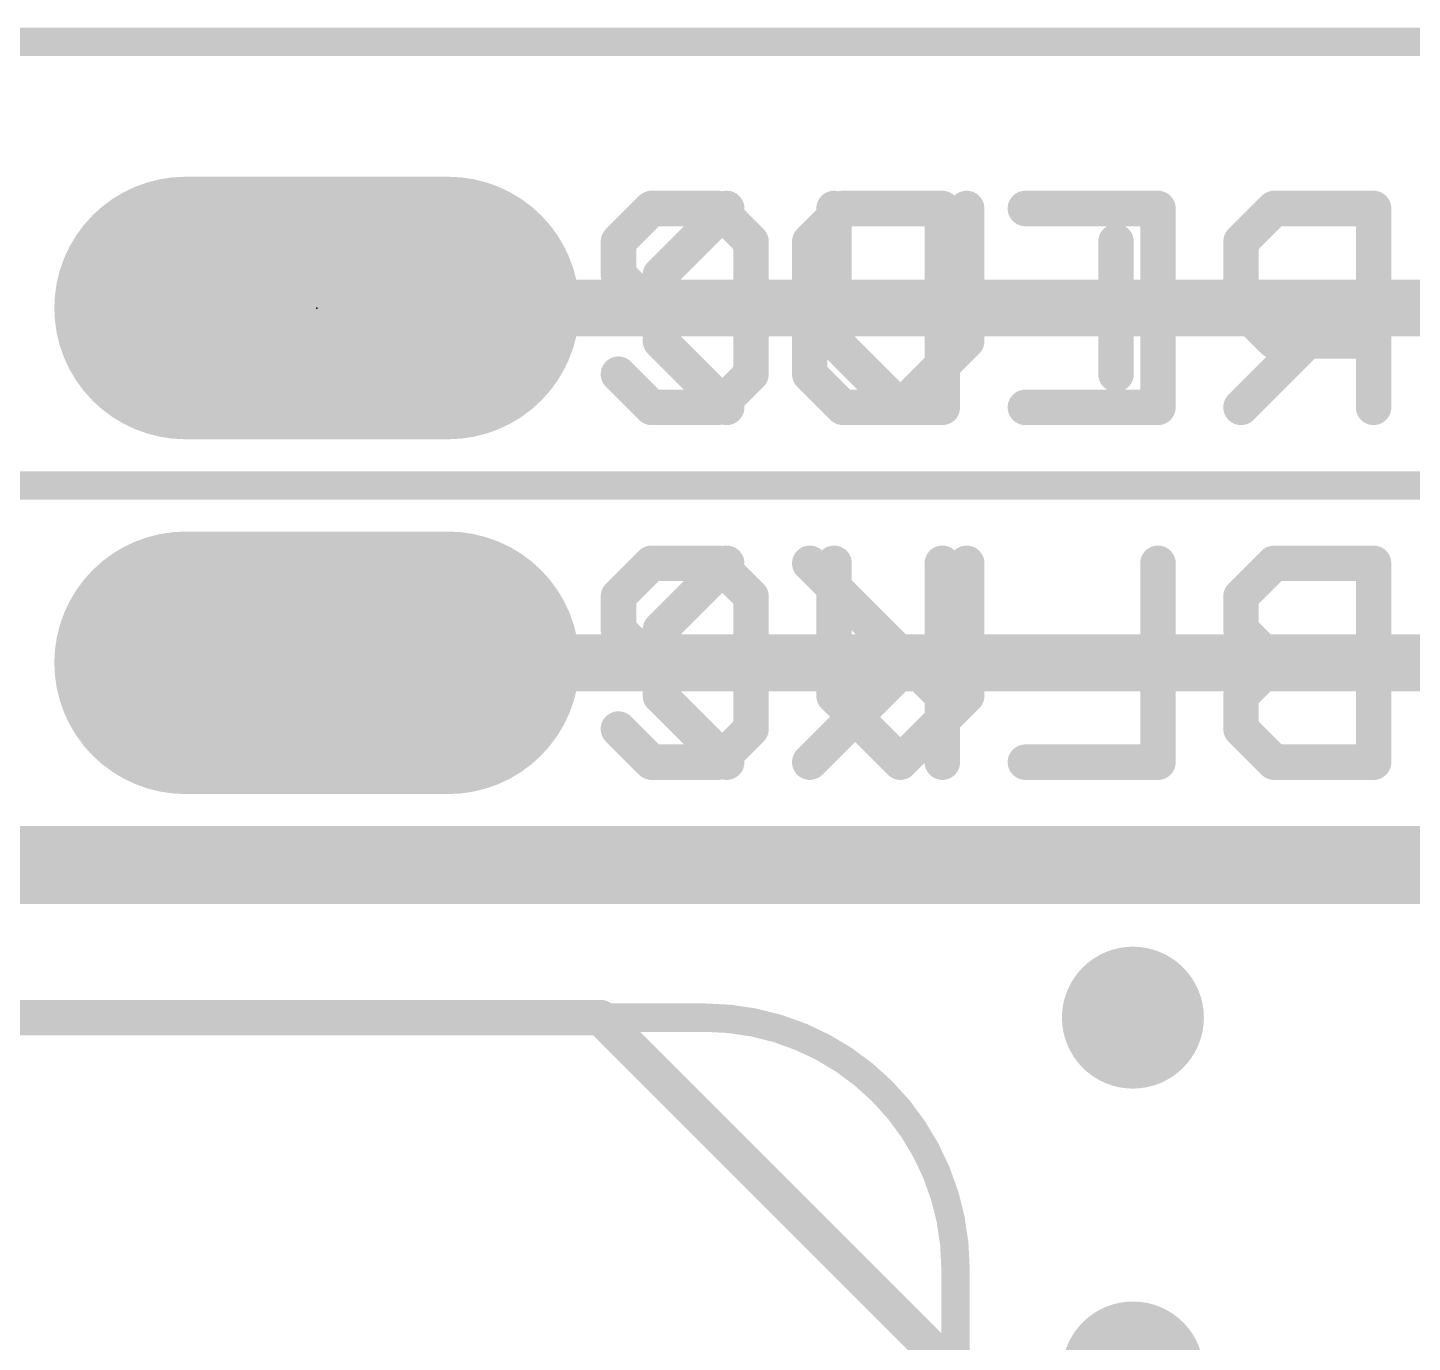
# Model space of a CAD drawing. Extents: x 0 to 108, y -11 to 121.
# Drawn here: x 46.7 to 56.61, y 18 to 27.41 of the extents above; entities that cross this region are included whole.
import ezdxf

# ---------------------------------------------------------------- set-up
doc = ezdxf.new("R2010")
doc.units = 0
for name, color, linetype in [('1', 12, 'CONTINUOUS'), ('17', 110, 'CONTINUOUS'), ('18', 110, 'CONTINUOUS'), ('20', 53, 'CONTINUOUS'), ('21', 41, 'CONTINUOUS'), ('22', 40, 'CONTINUOUS'), ('23', 53, 'CONTINUOUS')]:
    doc.layers.add(name, color=color, linetype=linetype)

# ---------------------------------------------------------------- blocks, each defined once
blk = doc.blocks.new('LONGP100')
at = {"const_width": 1}
blk.add_lwpolyline([(-0.5, 0), (0.5, 0)], dxfattribs=at)
at = {"const_width": 0.5}
for points in [[(-0.5, 0.25, 1), (-0.5, -0.25)], [(0.5, -0.25, 1), (0.5, 0.25)]]:
    blk.add_lwpolyline(points, format="xyb", dxfattribs=at)
blk = doc.blocks.new('ROUNDV')
at = {"const_width": 0.5}
blk.add_lwpolyline([(0, -0.25, 1), (0, 0.25, 1), (0, -0.25)], format="xyb", dxfattribs=at)

msp = doc.modelspace()

# ---------------------------------------------------------------- linework, layer by layer
at = {"layer": '1'}
for points, const_width in [([(48.768, 25.4), (60.96, 25.4)], 0.4064), ([(48.768, 22.86), (62.23, 22.86)], 0.4064), ([(57.404, 21.336), (36.195, 21.336)], 0.4064), ([(0, 20.32), (50.8, 20.32)], 0.254), ([(50.8, 20.32), (53.34, 17.78)], 0.254)]:
    msp.add_lwpolyline(points, dxfattribs=dict(at, const_width=const_width))
for points, const_width in [([(48.768, 25.5016, 1), (48.768, 25.2984)], 0.2032), ([(48.768, 22.9616, 1), (48.768, 22.7584)], 0.2032), ([(50.8449, 20.3649, 1), (50.7551, 20.2751)], 0.127), ([(50.8, 20.2565, 1), (50.8, 20.3835)], 0.127)]:
    msp.add_lwpolyline(points, format="xyb", dxfattribs=dict(at, const_width=const_width))
at = {"layer": '20', "const_width": 0.2032}
for points in [[(1.7961, 20.32), (51.544, 20.32)], [(53.34, 18.5239), (53.34, 1.7961)]]:
    msp.add_lwpolyline(points, dxfattribs=at)
at = {"layer": '20'}
for points, const_width in [([(53.34, 18.5239, 0.4142), (51.544, 20.32)], 0.2032), ([(51.544, 20.3708, 1), (51.544, 20.2692)], 0.1016), ([(51.544, 20.2692, 1), (51.544, 20.3708)], 0.1016), ([(53.3908, 18.5239, 1), (53.2892, 18.5239)], 0.1016), ([(53.2892, 18.5239, 1), (53.3908, 18.5239)], 0.1016)]:
    msp.add_lwpolyline(points, format="xyb", dxfattribs=dict(at, const_width=const_width))
at = {"layer": '21'}
for points, const_width in [([(64.77, 27.305), (40.64, 27.305)], 0.2032), ([(51.1643, 26.1124), (50.927, 25.8751)], 0.254), ([(51.6388, 26.1124), (51.1643, 26.1124)], 0.254), ([(51.8761, 25.8751), (51.6388, 26.1124)], 0.254), ([(52.4706, 26.1124), (52.4706, 25.1633)], 0.254), ([(53.4197, 25.1633), (53.4197, 26.1124)], 0.254), ([(50.927, 25.8751), (50.927, 25.6379)], 0.254), ([(51.8761, 24.9261), (51.8761, 25.8751)], 0.254), ([(54.4888, 25.8751), (54.4888, 24.9261)], 0.254), ([(50.927, 25.6379), (51.1643, 25.4006)], 0.254), ([(51.1643, 25.4006), (51.8761, 25.4006)], 0.254), ([(54.0142, 25.4006), (54.9633, 25.4006)], 0.254), ([(52.4706, 25.1633), (52.9451, 24.6888)], 0.254), ([(52.9451, 24.6888), (53.4197, 25.1633)], 0.254), ([(50.927, 24.9261), (51.1643, 24.6888)], 0.254), ([(51.6388, 24.6888), (51.8761, 24.9261)], 0.254), ([(51.1643, 24.6888), (51.6388, 24.6888)], 0.254), ([(64.77, 24.13), (40.64, 24.13)], 0.2032), ([(51.1643, 23.5724), (50.927, 23.3351)], 0.254), ([(51.6388, 23.5724), (51.1643, 23.5724)], 0.254), ([(51.8761, 23.3351), (51.6388, 23.5724)], 0.254), ([(52.4706, 23.5724), (52.4706, 22.6233)], 0.254), ([(53.4197, 22.6233), (53.4197, 23.5724)], 0.254), ([(50.927, 23.3351), (50.927, 23.0979)], 0.254), ([(51.8761, 22.3861), (51.8761, 23.3351)], 0.254), ([(50.927, 23.0979), (51.1643, 22.8606)], 0.254), ([(51.1643, 22.8606), (51.8761, 22.8606)], 0.254), ([(54.0142, 22.8606), (54.9633, 22.8606)], 0.254), ([(52.4706, 22.6233), (52.9451, 22.1488)], 0.254), ([(52.9451, 22.1488), (53.4197, 22.6233)], 0.254), ([(50.927, 22.3861), (51.1643, 22.1488)], 0.254), ([(51.6388, 22.1488), (51.8761, 22.3861)], 0.254), ([(51.1643, 22.1488), (51.6388, 22.1488)], 0.254), ([(40.64, 21.59), (64.77, 21.59)], 0.2032)]:
    msp.add_lwpolyline(points, dxfattribs=dict(at, const_width=const_width))
at = {"layer": '21', "const_width": 0.127}
for points in [[(51.1643, 26.1759, 1), (51.1643, 26.0489)], [(51.2092, 26.0675, 1), (51.1194, 26.1573)], [(51.6837, 26.1573, 1), (51.5939, 26.0675)], [(51.6388, 26.0489, 1), (51.6388, 26.1759)], [(52.5341, 26.1124, 1), (52.4071, 26.1124)], [(53.4832, 26.1124, 1), (53.3562, 26.1124)], [(50.9905, 25.8751, 1), (50.8635, 25.8751)], [(50.8821, 25.92, 1), (50.9719, 25.8302)], [(51.9396, 25.8751, 1), (51.8126, 25.8751)], [(51.8312, 25.8302, 1), (51.921, 25.92)], [(54.5523, 25.8751, 1), (54.4253, 25.8751)], [(50.9719, 25.6828, 1), (50.8821, 25.593)], [(50.8635, 25.6379, 1), (50.9905, 25.6379)], [(51.1643, 25.4641, 1), (51.1643, 25.3371)], [(51.1194, 25.3557, 1), (51.2092, 25.4455)], [(51.8761, 25.3371, 1), (51.8761, 25.4641)], [(54.0142, 25.4641, 1), (54.0142, 25.3371)], [(54.9633, 25.3371, 1), (54.9633, 25.4641)], [(52.5155, 25.2082, 1), (52.4257, 25.1184)], [(53.4646, 25.1184, 1), (53.3748, 25.2082)], [(52.4071, 25.1633, 1), (52.5341, 25.1633)], [(53.3562, 25.1633, 1), (53.4832, 25.1633)], [(50.9719, 24.971, 1), (50.8821, 24.8812)], [(51.8126, 24.9261, 1), (51.9396, 24.9261)], [(51.921, 24.8812, 1), (51.8312, 24.971)], [(54.4253, 24.9261, 1), (54.5523, 24.9261)], [(51.1643, 24.7523, 1), (51.1643, 24.6253)], [(51.1194, 24.6439, 1), (51.2092, 24.7337)], [(51.5939, 24.7337, 1), (51.6837, 24.6439)], [(51.6388, 24.6253, 1), (51.6388, 24.7523)], [(52.9002, 24.7337, 1), (52.99, 24.6439)], [(52.9002, 24.6439, 1), (52.99, 24.7337)], [(51.1643, 23.6359, 1), (51.1643, 23.5089)], [(51.2092, 23.5275, 1), (51.1194, 23.6173)], [(51.6837, 23.6173, 1), (51.5939, 23.5275)], [(51.6388, 23.5089, 1), (51.6388, 23.6359)], [(52.5341, 23.5724, 1), (52.4071, 23.5724)], [(53.4832, 23.5724, 1), (53.3562, 23.5724)], [(50.9905, 23.3351, 1), (50.8635, 23.3351)], [(50.8821, 23.38, 1), (50.9719, 23.2902)], [(51.9396, 23.3351, 1), (51.8126, 23.3351)], [(51.8312, 23.2902, 1), (51.921, 23.38)], [(50.9719, 23.1428, 1), (50.8821, 23.053)], [(50.8635, 23.0979, 1), (50.9905, 23.0979)], [(51.1643, 22.9241, 1), (51.1643, 22.7971)], [(51.1194, 22.8157, 1), (51.2092, 22.9055)], [(51.8761, 22.7971, 1), (51.8761, 22.9241)], [(54.0142, 22.9241, 1), (54.0142, 22.7971)], [(54.9633, 22.7971, 1), (54.9633, 22.9241)], [(52.5155, 22.6682, 1), (52.4257, 22.5784)], [(53.4646, 22.5784, 1), (53.3748, 22.6682)], [(52.4071, 22.6233, 1), (52.5341, 22.6233)], [(53.3562, 22.6233, 1), (53.4832, 22.6233)], [(50.9719, 22.431, 1), (50.8821, 22.3412)], [(51.921, 22.3412, 1), (51.8312, 22.431)], [(51.8126, 22.3861, 1), (51.9396, 22.3861)], [(51.1643, 22.2123, 1), (51.1643, 22.0853)], [(51.1194, 22.1039, 1), (51.2092, 22.1937)], [(51.5939, 22.1937, 1), (51.6837, 22.1039)], [(51.6388, 22.0853, 1), (51.6388, 22.2123)], [(52.9002, 22.1937, 1), (52.99, 22.1039)], [(52.9002, 22.1039, 1), (52.99, 22.1937)]]:
    msp.add_lwpolyline(points, format="xyb", dxfattribs=at)
at = {"layer": '22'}
for points, const_width in [([(40.64, 27.305), (64.77, 27.305)], 0.2032), ([(51.2275, 25.6379), (51.7021, 26.1124)], 0.254), ([(52.2966, 25.8751), (52.5339, 26.1124)], 0.254), ([(52.5339, 26.1124), (53.2457, 26.1124)], 0.254), ([(53.2457, 26.1124), (53.2457, 24.6888)], 0.254), ([(53.8402, 26.1124), (54.7893, 26.1124)], 0.254), ([(54.7893, 26.1124), (54.7893, 24.6888)], 0.254), ([(55.6211, 26.1124), (55.3838, 25.8751)], 0.254), ([(56.3329, 26.1124), (55.6211, 26.1124)], 0.254), ([(56.3329, 24.6888), (56.3329, 26.1124)], 0.254), ([(52.2966, 24.9261), (52.2966, 25.8751)], 0.254), ([(55.3838, 25.8751), (55.3838, 25.4006)], 0.254), ([(51.2275, 25.1633), (51.2275, 25.6379)], 0.254), ([(54.7893, 25.4006), (54.3148, 25.4006)], 0.254), ([(55.3838, 25.4006), (55.6211, 25.1633)], 0.254), ([(51.7021, 24.6888), (51.2275, 25.1633)], 0.254), ([(55.8584, 25.1633), (55.3838, 24.6888)], 0.254), ([(55.6211, 25.1633), (56.3329, 25.1633)], 0.254), ([(52.5339, 24.6888), (52.2966, 24.9261)], 0.254), ([(53.2457, 24.6888), (52.5339, 24.6888)], 0.254), ([(54.7893, 24.6888), (53.8402, 24.6888)], 0.254), ([(40.64, 24.13), (64.77, 24.13)], 0.2032), ([(51.2275, 23.0979), (51.7021, 23.5724)], 0.254), ([(53.2457, 22.6233), (52.2966, 23.5724)], 0.254), ([(53.2457, 23.5724), (53.2457, 22.1488)], 0.254), ([(54.7893, 23.5724), (54.7893, 22.1488)], 0.254), ([(55.6211, 23.5724), (55.3838, 23.3351)], 0.254), ([(56.3329, 23.5724), (55.6211, 23.5724)], 0.254), ([(56.3329, 22.1488), (56.3329, 23.5724)], 0.254), ([(55.3838, 23.3351), (55.3838, 23.0979)], 0.254), ([(51.2275, 22.6233), (51.2275, 23.0979)], 0.254), ([(55.3838, 23.0979), (55.6211, 22.8606)], 0.254), ([(53.0084, 22.8606), (52.2966, 22.1488)], 0.254), ([(55.6211, 22.8606), (55.3838, 22.6233)], 0.254), ([(56.3329, 22.8606), (55.6211, 22.8606)], 0.254), ([(51.7021, 22.1488), (51.2275, 22.6233)], 0.254), ([(55.3838, 22.6233), (55.3838, 22.3861)], 0.254), ([(55.3838, 22.3861), (55.6211, 22.1488)], 0.254), ([(54.7893, 22.1488), (53.8402, 22.1488)], 0.254), ([(55.6211, 22.1488), (56.3329, 22.1488)], 0.254), ([(64.77, 21.59), (40.64, 21.59)], 0.2032)]:
    msp.add_lwpolyline(points, dxfattribs=dict(at, const_width=const_width))
at = {"layer": '22', "const_width": 0.127}
for points in [[(51.747, 26.0675, 1), (51.6572, 26.1573)], [(52.5339, 26.1759, 1), (52.5339, 26.0489)], [(52.5788, 26.0675, 1), (52.489, 26.1573)], [(53.3092, 26.1124, 1), (53.1822, 26.1124)], [(53.2457, 26.0489, 1), (53.2457, 26.1759)], [(53.8402, 26.1759, 1), (53.8402, 26.0489)], [(54.8528, 26.1124, 1), (54.7258, 26.1124)], [(54.7893, 26.0489, 1), (54.7893, 26.1759)], [(55.6211, 26.1759, 1), (55.6211, 26.0489)], [(55.666, 26.0675, 1), (55.5762, 26.1573)], [(56.3964, 26.1124, 1), (56.2694, 26.1124)], [(56.3329, 26.0489, 1), (56.3329, 26.1759)], [(52.3601, 25.8751, 1), (52.2331, 25.8751)], [(52.2517, 25.92, 1), (52.3415, 25.8302)], [(55.4473, 25.8751, 1), (55.3203, 25.8751)], [(55.3389, 25.92, 1), (55.4287, 25.8302)], [(51.291, 25.6379, 1), (51.164, 25.6379)], [(51.1826, 25.6828, 1), (51.2724, 25.593)], [(54.3148, 25.4641, 1), (54.3148, 25.3371)], [(54.7893, 25.3371, 1), (54.7893, 25.4641)], [(55.4287, 25.4455, 1), (55.3389, 25.3557)], [(55.3203, 25.4006, 1), (55.4473, 25.4006)], [(51.2724, 25.2082, 1), (51.1826, 25.1184)], [(55.6211, 25.2268, 1), (55.6211, 25.0998)], [(55.9033, 25.1184, 1), (55.8135, 25.2082)], [(56.3329, 25.0998, 1), (56.3329, 25.2268)], [(51.164, 25.1633, 1), (51.291, 25.1633)], [(55.5762, 25.1184, 1), (55.666, 25.2082)], [(52.3415, 24.971, 1), (52.2517, 24.8812)], [(52.2331, 24.9261, 1), (52.3601, 24.9261)], [(51.6572, 24.6439, 1), (51.747, 24.7337)], [(52.5339, 24.7523, 1), (52.5339, 24.6253)], [(52.489, 24.6439, 1), (52.5788, 24.7337)], [(53.2457, 24.6253, 1), (53.2457, 24.7523)], [(53.8402, 24.7523, 1), (53.8402, 24.6253)], [(54.7893, 24.6253, 1), (54.7893, 24.7523)], [(55.3389, 24.7337, 1), (55.4287, 24.6439)], [(53.1822, 24.6888, 1), (53.3092, 24.6888)], [(54.7258, 24.6888, 1), (54.8528, 24.6888)], [(56.2694, 24.6888, 1), (56.3964, 24.6888)], [(51.747, 23.5275, 1), (51.6572, 23.6173)], [(52.3415, 23.6173, 1), (52.2517, 23.5275)], [(53.3092, 23.5724, 1), (53.1822, 23.5724)], [(54.8528, 23.5724, 1), (54.7258, 23.5724)], [(55.6211, 23.6359, 1), (55.6211, 23.5089)], [(55.666, 23.5275, 1), (55.5762, 23.6173)], [(56.3964, 23.5724, 1), (56.2694, 23.5724)], [(56.3329, 23.5089, 1), (56.3329, 23.6359)], [(55.4473, 23.3351, 1), (55.3203, 23.3351)], [(55.3389, 23.38, 1), (55.4287, 23.2902)], [(51.291, 23.0979, 1), (51.164, 23.0979)], [(51.1826, 23.1428, 1), (51.2724, 23.053)], [(55.4287, 23.1428, 1), (55.3389, 23.053)], [(55.3203, 23.0979, 1), (55.4473, 23.0979)], [(53.0533, 22.8157, 1), (52.9635, 22.9055)], [(55.6211, 22.9241, 1), (55.6211, 22.7971)], [(55.666, 22.8157, 1), (55.5762, 22.9055)], [(55.5762, 22.8157, 1), (55.666, 22.9055)], [(56.3329, 22.7971, 1), (56.3329, 22.9241)], [(51.2724, 22.6682, 1), (51.1826, 22.5784)], [(53.2008, 22.5784, 1), (53.2906, 22.6682)], [(55.4473, 22.6233, 1), (55.3203, 22.6233)], [(55.3389, 22.6682, 1), (55.4287, 22.5784)], [(51.164, 22.6233, 1), (51.291, 22.6233)], [(55.4287, 22.431, 1), (55.3389, 22.3412)], [(55.3203, 22.3861, 1), (55.4473, 22.3861)], [(51.6572, 22.1039, 1), (51.747, 22.1937)], [(52.2517, 22.1937, 1), (52.3415, 22.1039)], [(53.1822, 22.1488, 1), (53.3092, 22.1488)], [(53.8402, 22.2123, 1), (53.8402, 22.0853)], [(54.7258, 22.1488, 1), (54.8528, 22.1488)], [(54.7893, 22.0853, 1), (54.7893, 22.2123)], [(55.6211, 22.2123, 1), (55.6211, 22.0853)], [(55.5762, 22.1039, 1), (55.666, 22.1937)], [(56.2694, 22.1488, 1), (56.3964, 22.1488)], [(56.3329, 22.0853, 1), (56.3329, 22.2123)]]:
    msp.add_lwpolyline(points, format="xyb", dxfattribs=at)
at = {"layer": '23'}
msp.add_point((48.768, 25.4), dxfattribs=at)

# ---------------------------------------------------------------- block references
at = {"layer": '17', "xscale": 1.8796, "yscale": 1.8796}
for p in [(48.768, 25.4), (48.768, 22.86)]:
    msp.add_blockref('LONGP100', p, dxfattribs=at)
at = {"layer": '18', "xscale": 1.016, "yscale": 1.016}
for p in [(54.61, 20.32), (54.61, 20.32), (54.61, 17.78), (54.61, 17.78)]:
    msp.add_blockref('ROUNDV', p, dxfattribs=at)

doc.saveas('drawing.dxf')
